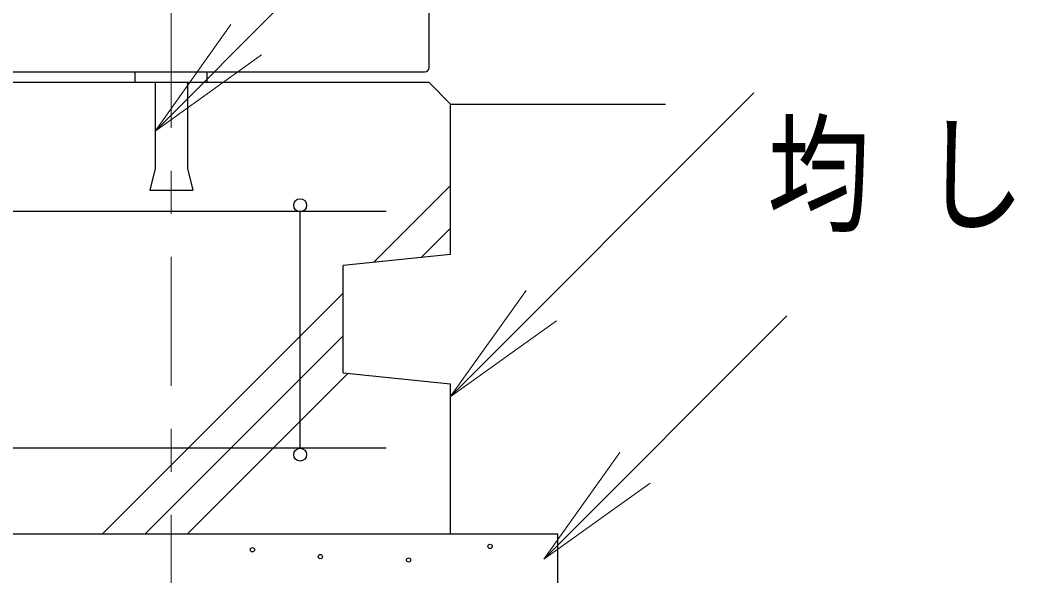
# Model space of a CAD drawing. Units: millimetres on the paper, scale 1:20. Extents: x -365 to 0, y 0 to 257.
# Drawn here: x -78.82 to -55.24, y 96.7 to 109.61 of the extents above; entities that cross this region are included whole.
import ezdxf

# ---------------------------------------------------------------- set-up
doc = ezdxf.new("R2010")
doc.units = ezdxf.units.MM
doc.linetypes.add('USER2', pattern=[6, 3, -1, 1, -1])
doc.layers.add('1_20', color=7, linetype='Continuous', lineweight=25)
doc.styles.add('ＭＳ ゴシック', font='')
doc.styles.get('ＭＳ ゴシック').set_extended_font_data('MS Gothic')

# ---------------------------------------------------------------- blocks, each defined once
blk = doc.blocks.new('open_arrow')
at = {"color": 0, "linetype": 'Continuous', "lineweight": -2}
blk.add_lwpolyline([(7.5, 1.25), (0, 0), (7.5, -1.25)], dxfattribs=at)

msp = doc.modelspace()

# ---------------------------------------------------------------- linework, layer by layer
at = {"layer": '1_20'}
for p, q in [((-69.309, 108.512), (-69.309, 137.312)), ((-94.209, 108.412), (-69.409, 108.412)), ((-76.149, 108.162), (-76.149, 108.412)), ((-74.469, 108.162), (-74.469, 108.412)), ((-69.309, 108.162), (-94.309, 108.162)), ((-75.684, 108.162), (-75.684, 106.162)), ((-74.934, 108.162), (-74.934, 106.162)), ((-69.309, 108.162), (-68.809, 107.662)), ((-68.809, 104.162), (-68.809, 107.662)), ((-68.809, 107.662), (-63.809, 107.662)), ((-75.684, 106.162), (-75.809, 105.662)), ((-74.934, 106.162), (-74.809, 105.662)), ((-75.809, 105.662), (-74.809, 105.662)), ((-70.309, 105.162), (-93.309, 105.162)), ((-72.309, 99.662), (-72.309, 105.162)), ((-68.809, 104.162), (-71.309, 103.912)), ((-71.309, 101.412), (-71.309, 103.912)), ((-71.309, 101.412), (-68.809, 101.162)), ((-68.809, 97.662), (-68.809, 101.162)), ((-70.309, 99.662), (-93.309, 99.662)), ((-66.309, 97.662), (-97.309, 97.662)), ((-66.309, 91.162), (-66.309, 97.662))]:
    msp.add_line(p, q, dxfattribs=at)
at = {"layer": '1_20', "lineweight": 13}
for p, q in [((-75.686, 107.037), (-62.662, 120.06)), ((-68.82, 100.856), (-61.749, 107.927)), ((-70.593, 103.984), (-68.809, 105.768)), ((-69.493, 104.094), (-68.809, 104.778)), ((-76.915, 97.662), (-71.309, 103.268)), ((-66.636, 97.084), (-60.979, 102.741)), ((-75.925, 97.662), (-71.309, 102.278)), ((-74.935, 97.662), (-71.196, 101.401))]:
    msp.add_line(p, q, dxfattribs=at)
at = {"layer": '1_20', "linetype": 'USER2', "lineweight": 13}
msp.add_line((-75.309, 110.112), (-75.309, 89.662), dxfattribs=at)
at = {"layer": '1_20'}
for centre, radius in [((-72.309, 105.312), 0.15), ((-72.309, 99.512), 0.15), ((-67.888, 97.378), 0.05), ((-73.419, 97.299), 0.05), ((-71.839, 97.141), 0.05), ((-69.784, 97.062), 0.05)]:
    msp.add_circle(centre, radius, dxfattribs=at)
msp.add_arc((-69.409, 108.512), 0.1, 270, 0, dxfattribs=at)

# ---------------------------------------------------------------- block references
at = {"layer": '1_20', "lineweight": 13, "xscale": 0.4, "yscale": 0.4, "rotation": 45}
for p in [(-75.686, 107.037), (-68.82, 100.856), (-66.636, 97.084)]:
    msp.add_blockref('open_arrow', p, dxfattribs=at)

# ---------------------------------------------------------------- texts
at = {"layer": '1_20', "insert": (-61.44, 105.741), "char_height": 2.199, "attachment_point": 4, "style": 'ＭＳ ゴシック'}
msp.add_mtext('\\T1.5;\\W0.8;均しモルタル1:3(空練り)', dxfattribs=at)

doc.saveas('drawing.dxf')
